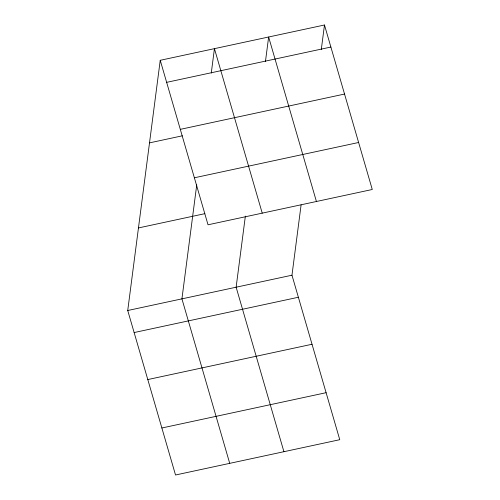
<?xml version="1.0" encoding="UTF-8"?>
<svg xmlns="http://www.w3.org/2000/svg" width="500" height="500" viewBox="0 0 500 500"><rect width="100%" height="100%" fill="white"/><g stroke="black" fill="none" stroke-linecap="round" stroke-linejoin="round"><path stroke-width="0.75" d="M301.106 204.869L291.969 275.206L339.762 439.7L175.525 475L127.731 310.506L160.238 60.3L324.481 25L372.269 189.494L208.031 224.794L160.238 60.3M196.737 184.869L181.931 298.856L229.719 463.35M211.262 73.112L214.438 48.65L262.231 213.144M245.369 216.106L236.131 287.206L283.919 451.7M265.456 61.469L268.637 37L316.425 201.5M321.3 49.462L324.481 25M166.644 82.35L330.887 47.05M180.3 129.356L344.544 94.056M149.512 142.869L182.338 135.812M194.375 177.787L358.612 142.487M138.456 227.938L204.869 213.663M127.731 310.506L291.969 275.206M134.137 332.556L298.375 297.256M147.794 379.562L312.031 344.263M161.863 427.994L326.106 392.694"/></g></svg>
